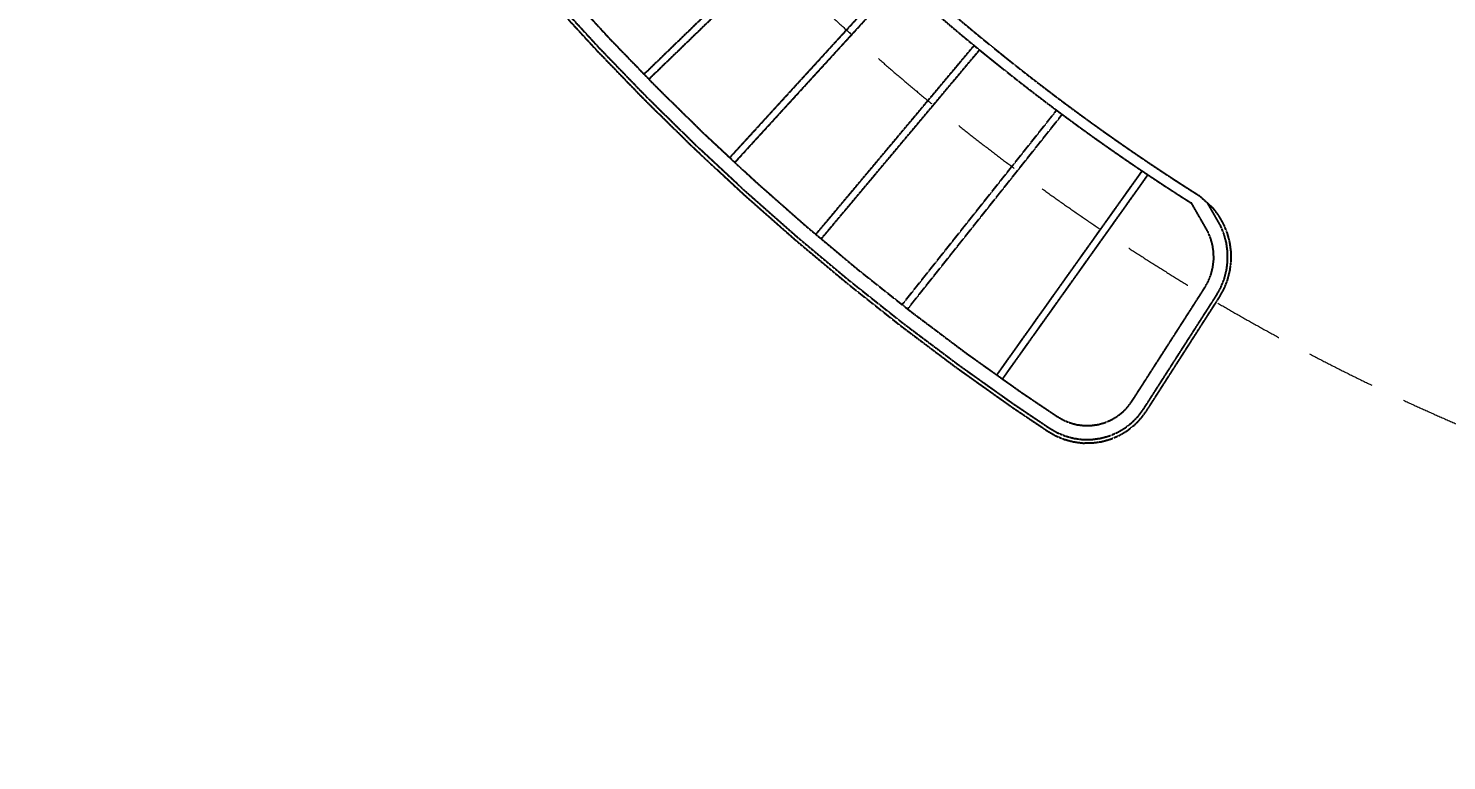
# Model space of a CAD drawing. Header units: millimetres. Extents: x -11451263 to 11578383104, y -507 to 1450429.
# Drawn here: x 11685755 to 11726354, y 1017327 to 1038300 of the extents above; entities that cross this region are included whole.
import ezdxf

# ---------------------------------------------------------------- set-up
doc = ezdxf.new("R2010")
doc.units = ezdxf.units.MM
doc.header["$MEASUREMENT"] = 0
doc.linetypes.add('DASH', pattern=[0.35, 0.25, -0.1])
doc.linetypes.add('DASH2-1', pattern=[3, 2, -1])
doc.layers.get('0').update_dxf_attribs({"linetype": 'CONTINUOUS', "lineweight": 13})
doc.layers.get('Defpoints').update_dxf_attribs({"color": 5, "linetype": 'CONTINUOUS', "lineweight": 13})
doc.layers.add('canopy', color=2, linetype='DASH')
doc.layers.add('KT-Kich thuoc', color=159, linetype='CONTINUOUS', lineweight=18)

# ---------------------------------------------------------------- blocks, each defined once
blk = doc.blocks.new('WWW')
at = {"layer": 'Defpoints', "linetype": 'DASH2-1', "lineweight": 13, "ltscale": 1000, "flags": 128}
blk.add_lwpolyline([(11429817, 1022160), (11450185, 1019986), (11488616, 1021167), (11491469, 1024811), (11462656, 1159054), (11457975, 1176931), (11455626, 1177745), (11446686, 1170981), (11423167, 1153070), (11399484, 1135983, 0.684877), (11429817, 1022160)], format="xyb", dxfattribs=at)
blk = doc.blocks.new('khgklh')
at = {"layer": 'canopy', "ltscale": 5}
for p, q in [((-36246, -58816), (-31267, -53998)), ((-36107, -58959), (-31128, -54142)), ((-38563, -56348), (-37247, -57782)), ((-33791, -61207), (-29061, -56031)), ((-33644, -61342), (-28913, -56166)), ((-37247, -57782), (-35893, -59181)), ((-31327, -63404), (-26796, -57994)), ((-31173, -63532), (-26643, -58123)), ((-35893, -59181), (-34504, -60544)), ((-28857, -65417), (-24435, -59848)), ((-28700, -65541), (-24279, -59973)), ((-34504, -60544), (-33079, -61870)), ((-26146, -67431), (-21986, -61587)), ((-25983, -67547), (-21823, -61703)), ((-33079, -61870), (-31620, -63158)), ((-20102, -63331), (-20570, -62512)), ((-31620, -63158), (-30128, -64408)), ((-20030, -63506), (-20102, -63331)), ((-20023, -63524), (-20030, -63506)), ((-19968, -63726), (-20023, -63524)), ((-19942, -63919), (-19968, -63726)), ((-19964, -64350), (-19939, -64142)), ((-19940, -63933), (-19942, -63919)), ((-19939, -64104), (-19940, -63933)), ((-19939, -64142), (-19939, -64104)), ((-30128, -64408), (-28603, -65618)), ((-20016, -64553), (-19964, -64350)), ((-22267, -68165), (-20202, -64944)), ((-20202, -64944), (-20093, -64747)), ((-20093, -64747), (-20016, -64553)), ((-28603, -65618), (-27048, -66788)), ((-27048, -66788), (-25462, -67917)), ((-25462, -67917), (-24429, -68613)), ((-22397, -68342), (-22267, -68165)), ((-22697, -68613), (-22538, -68487)), ((-22538, -68487), (-22397, -68342)), ((-24429, -68613), (-24239, -68723)), ((-24239, -68723), (-24052, -68800)), ((-24052, -68800), (-23857, -68853)), ((-23857, -68853), (-23656, -68878)), ((-23656, -68878), (-23453, -68877)), ((-23453, -68877), (-23252, -68850)), ((-23252, -68850), (-23057, -68796)), ((-23057, -68796), (-22871, -68716)), ((-22871, -68716), (-22697, -68613))]:
    blk.add_line(p, q, dxfattribs=at)
blk.add_lwpolyline([(-20359, -62291, -0.028804), (-26054, -58211, -0.058431), (-35387, -48745)], format="xyb", dxfattribs=at)
for points in [[(-38861, -56615), (-37538, -58056), (-36177, -59463), (-34780, -60833), (-33348, -62166), (-31881, -63462), (-30380, -64718), (-28848, -65935), (-27284, -67111), (-25690, -68246), (-24641, -68952), (-24417, -69082), (-24181, -69180), (-23934, -69246), (-23680, -69279), (-23425, -69277), (-23171, -69242), (-22925, -69174), (-22690, -69074), (-22470, -68943), (-22269, -68785), (-22091, -68601), (-21937, -68392), (-19858, -65149), (-19731, -64918), (-19634, -64676), (-19570, -64424), (-19539, -64165), (-19539, -64101), (-19540, -63905), (-19546, -63865), (-19575, -63647), (-19643, -63395), (-19660, -63353), (-19742, -63154), (-20107, -62517)], [(-38936, -56681), (-37610, -58125), (-36248, -59533), (-34849, -60905), (-33415, -62240), (-31946, -63537), (-30444, -64796), (-28909, -66014), (-27343, -67192), (-25747, -68328), (-24694, -69037), (-24462, -69172), (-24213, -69275), (-23953, -69344), (-23686, -69379), (-23417, -69377), (-23151, -69340), (-22892, -69269), (-22644, -69163), (-22413, -69026), (-22202, -68859), (-22015, -68666), (-21855, -68449), (-19773, -65200), (-19640, -64961), (-19539, -64707), (-19472, -64442), (-19438, -64171), (-19439, -64100), (-19440, -63898), (-19447, -63852), (-19477, -63627), (-19548, -63363), (-19568, -63315), (-19652, -63110), (-19788, -62873), (-19953, -62655), (-20359, -62291)]]:
    blk.add_lwpolyline(points, dxfattribs=at)
for centre, radius, start, end in [((9640, -13682), 57369, 217.36996, 231.28399), ((12179, -10868), 61153, 231.07725, 237.62023)]:
    blk.add_arc(centre, radius, start, end, dxfattribs=at)

msp = doc.modelspace()

# ---------------------------------------------------------------- block references
at = {"layer": 'KT-Kich thuoc'}
msp.add_blockref('WWW', (315000, 0, 0), dxfattribs=at)

# ---------------------------------------------------------------- next in the draw order: block references
at = {"layer": 'canopy'}
msp.add_blockref('khgklh', (11739624.7, 1095803.1, 0), dxfattribs=at)

doc.saveas('drawing.dxf')
